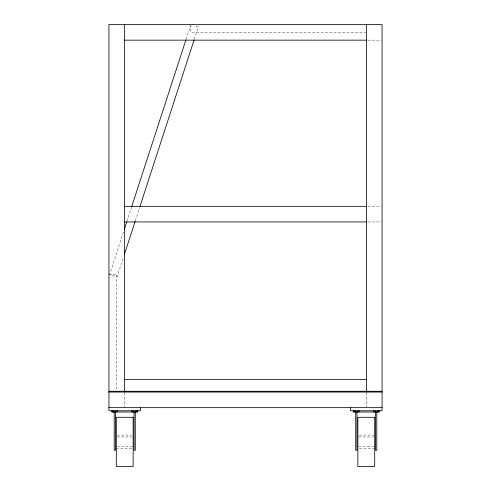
<?xml version="1.0" encoding="UTF-8"?>
<svg xmlns="http://www.w3.org/2000/svg" width="491" height="491" viewBox="0 0 491 491"><rect width="100%" height="100%" fill="white"/><g stroke="black" fill="none" stroke-linecap="round" stroke-linejoin="round"><path stroke-width="0.37" stroke-dasharray="2.46 1.84" d="M123.407 232.2L109.677 274.457L117.097 276.869L123.253 257.928M126.96 221.269L131.453 207.429M186.144 39.12L190.404 26.005M135.326 220.766L139.585 207.656M194.276 39.348L198.296 26.962L194.927 25.863M366.452 32.351L190.876 32.351L190.876 24.55M367.937 40.158L381.317 40.158M367.937 206.33L381.317 206.33M367.937 221.938L381.317 221.938M108.941 274.224L116.748 274.224L116.748 390.505M117.061 435.094L131.613 435.094M359.387 435.094L373.939 435.094M117.22 436.978L132.269 436.978M358.731 436.978L373.78 436.978M117.22 446.773L132.269 446.773M358.731 446.773L373.78 446.773M116.293 448.657L131.613 448.657M359.387 448.657L374.707 448.657M366.452 392.794L366.452 406.916M124.548 392.794L124.548 406.916"/><path stroke-width="0.74" d="M124.352 229.285L126.721 222M131.692 206.699L185.905 39.851M124.438 254.283L135.093 221.496M140.064 206.195L194.037 40.078M124.548 40.158L366.452 40.158M124.548 206.33L366.452 206.33M124.548 221.938L366.452 221.938M124.548 379.568L366.452 379.568M108.941 391.272L382.059 391.272M108.941 392.051L382.059 392.051M108.941 407.659L382.059 407.659M379.064 410.777L379.064 412.017L353.238 412.017L353.238 410.777M378.862 410.777L378.862 412.017M377.622 410.777L377.622 412.017M376.793 411.538L376.793 450.284L375.554 450.284L375.554 411.538M375.142 410.777L375.142 412.017M373.909 410.777L373.909 412.017M366.452 24.55L366.452 392.051M359.019 410.777L359.019 412.017M357.779 410.777L357.779 412.017M356.957 411.538L356.957 450.284L355.723 450.284L355.723 411.538M355.3 410.777L355.3 412.017M354.066 410.777L354.066 412.017M350.451 407.659L350.451 410.777L382.059 410.777L382.059 24.55L108.941 24.55L108.941 410.777L140.549 410.777L140.549 407.659M137.762 410.777L137.762 412.017L111.936 412.017L111.936 410.777M136.934 410.777L136.934 412.017M135.7 410.777L135.7 412.017M135.277 411.538L135.277 450.284L134.043 450.284L134.043 411.538M133.221 410.777L133.221 412.017M131.981 410.777L131.981 412.017M124.548 24.55L124.548 392.051M117.091 410.777L117.091 412.017M115.858 410.777L115.858 412.017M115.446 411.538L115.446 450.284L114.207 450.284L114.207 411.538M113.378 410.777L113.378 412.017M112.138 410.777L112.138 412.017M133.141 417.301L116.293 417.301L116.293 466.45L133.141 466.45L133.141 417.301M374.707 417.301L357.859 417.301L357.859 466.45L374.707 466.45L374.707 417.301"/></g></svg>
